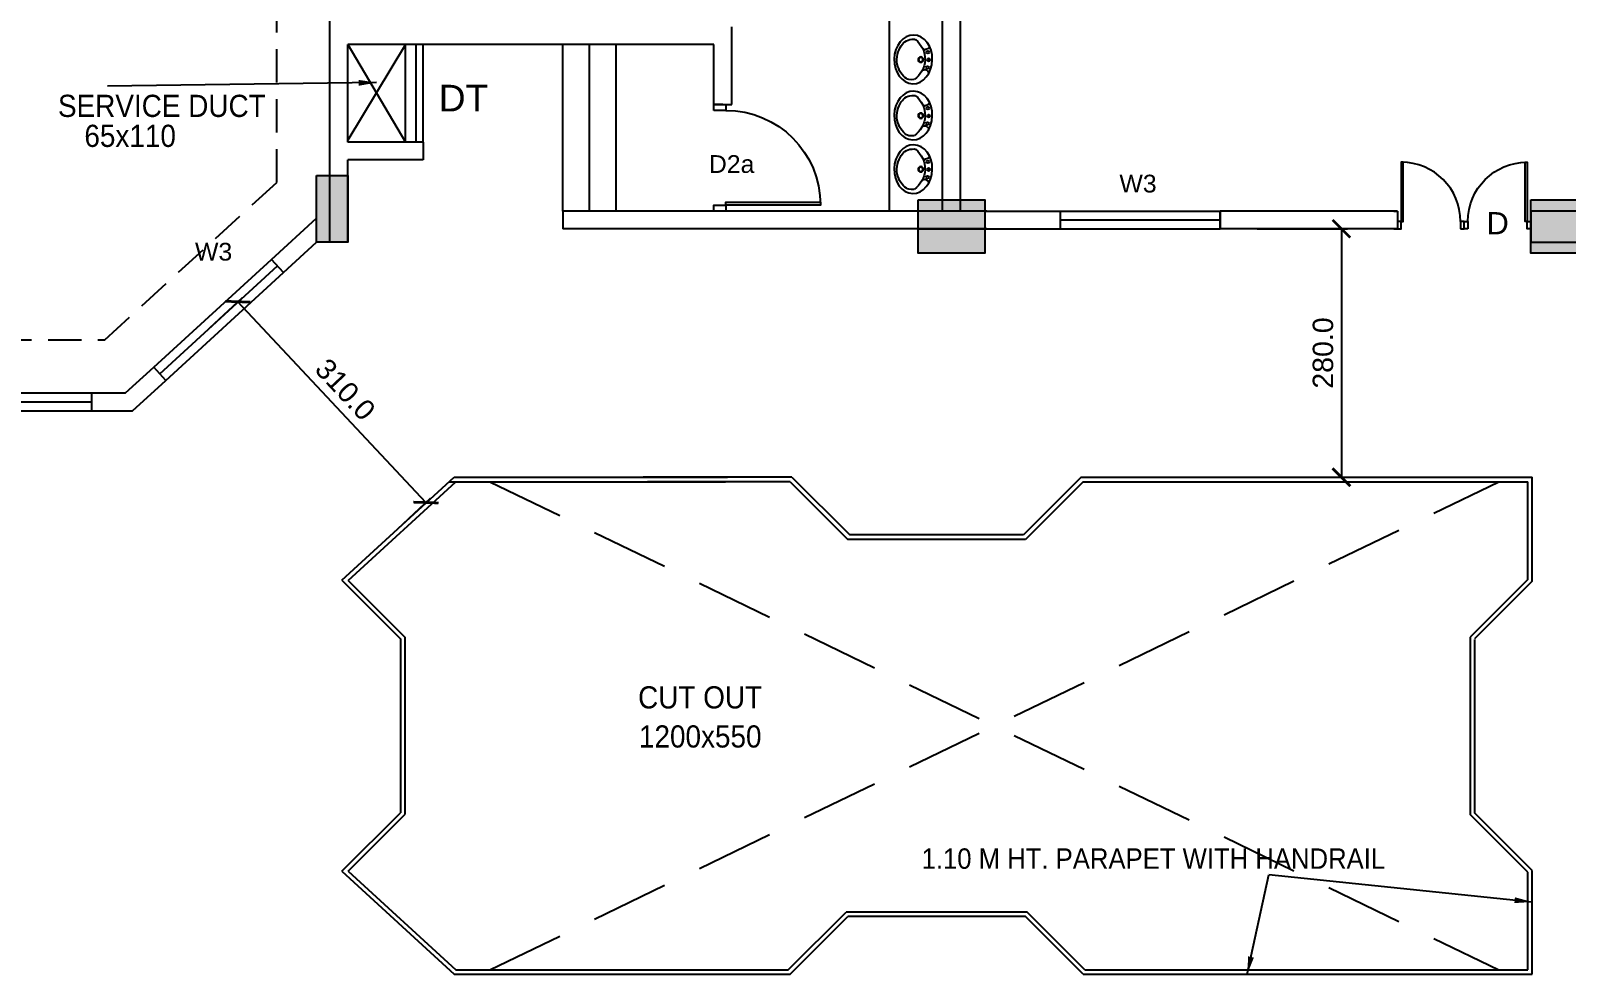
# Model space of a CAD drawing. Extents: x 53439 to 79867, y -144071 to -73305.
# Drawn here: x 62982 to 64711, y -112677 to -111614 of the extents above; entities that cross this region are included whole.
import ezdxf

# ---------------------------------------------------------------- set-up
doc = ezdxf.new("R2010")
doc.units = 0
doc.header["$LTSCALE"] = 0.1
doc.header["$MEASUREMENT"] = 0
doc.header["$PDMODE"] = 35
doc.header["$PDSIZE"] = -0.8
doc.linetypes.add('HIDDEN', pattern=[0.375, 0.25, -0.125])
doc.layers.get('0').update_dxf_attribs({"linetype": 'CONTINUOUS'})
doc.layers.get('DEFPOINTS').update_dxf_attribs({"linetype": 'CONTINUOUS'})
for name, color, linetype in [('COR_HA', 40, 'CONTINUOUS'), ('DOOR', 30, 'CONTINUOUS'), ('HAT', 253, 'CONTINUOUS'), ('LAYER4', 130, 'CONTINUOUS'), ('TEXT', 7, 'CONTINUOUS'), ('THIN_HA', 253, 'CONTINUOUS'), ('WALL', 6, 'CONTINUOUS'), ('WIN', 102, 'CONTINUOUS')]:
    doc.layers.add(name, color=color, linetype=linetype)
doc.styles.add('1MM', font='arial.ttf')
doc.styles.add('DIM', font='arial.ttf', dxfattribs={"width": 0.7, "height": 1})
doc.styles.add('DUTCH', font='arial.ttf')
doc.dimstyles.new('KRI', dxfattribs={"dimtxt": 23, "dimasz": 20, "dimexe": 7, "dimexo": 0, "dimgap": 9, "dimtad": 1, "dimdec": 1, "dimzin": 1, "dimtxsty": '1MM', "dimblk": 'ARCHTICK', "dimcen": 0.5, "dimclrd": 252, "dimclre": 252, "dimclrt": 7, "dimaunit": 1, "dimadec": 8, "dimazin": 3, "dimtfac": 1, "dimtdec": 1, "dimtmove": 0, "dimatfit": 3})

# ---------------------------------------------------------------- blocks, each defined once
blk = doc.blocks.new('_ARCHTICK')
at = {"layer": 'WALL', "color": 0, "const_width": 0.15}
blk.add_lwpolyline([(-0.5, -0.5), (0.5, 0.5)], dxfattribs=at)
blk = doc.blocks.new('*D156')
at = {"layer": 'DEFPOINTS', "color": 0, "linetype": 'CONTINUOUS', "ltscale": 0.1}
for p in [(64362.9, -111836.9, 0), (64362.9, -112116.9, 3), (64457.8, -112116.9)]:
    blk.add_point(p, dxfattribs=at)
at = {"layer": 'LAYER4', "color": 252, "linetype": 'CONTINUOUS', "ltscale": 0.1}
for p, q in [((64362.9, -111836.9), (64464.8, -111836.9)), ((64457.8, -111836.9), (64457.8, -112116.9)), ((64362.9, -112116.9), (64464.8, -112116.9))]:
    blk.add_line(p, q, dxfattribs=at)
at = {"layer": 'LAYER4', "color": 252, "linetype": 'CONTINUOUS', "ltscale": 0.1, "xscale": 20, "yscale": 20, "zscale": 20}
for p, rotation in [((64457.8, -111836.9), 90), ((64457.8, -112116.9), 270)]:
    blk.add_blockref('_ARCHTICK', p, dxfattribs=dict(at, rotation=rotation))
at = {"layer": 'LAYER4', "color": 7, "linetype": 'CONTINUOUS', "ltscale": 0.1, "insert": (64437.1, -111976.9), "char_height": 23, "attachment_point": 5, "rotation": 90, "style": '1MM'}
blk.add_mtext('280.0', dxfattribs=at)
blk = doc.blocks.new('*D208')
at = {"layer": 'DEFPOINTS', "color": 0, "linetype": 'CONTINUOUS', "ltscale": 0.1}
for p in [(63214.8, -111919.1), (63183.2, -111948.6, 0), (63395.1, -112174.9, 0)]:
    blk.add_point(p, dxfattribs=at)
at = {"layer": 'LAYER4', "color": 252, "linetype": 'CONTINUOUS', "ltscale": 0.1}
for p, q in [((63183.2, -111948.6), (63219.9, -111914.3)), ((63426.7, -112145.4), (63214.8, -111919.1)), ((63395.1, -112174.9), (63431.8, -112140.6))]:
    blk.add_line(p, q, dxfattribs=at)
at = {"layer": 'LAYER4', "color": 252, "linetype": 'CONTINUOUS', "ltscale": 0.1, "xscale": 20, "yscale": 20, "zscale": 20}
for p, rotation in [((63214.8, -111919.1), 133.1154405889411), ((63426.7, -112145.4), 313.1154405889411)]:
    blk.add_blockref('_ARCHTICK', p, dxfattribs=dict(at, rotation=rotation))
at = {"layer": 'LAYER4', "color": 7, "linetype": 'CONTINUOUS', "ltscale": 0.1, "insert": (63335.9, -112018), "char_height": 23, "attachment_point": 5, "rotation": 313.1154, "style": '1MM'}
blk.add_mtext('310.0', dxfattribs=at)
blk = doc.blocks.new('YTTU')
at = {"layer": 'THIN_HA', "linetype": 'CONTINUOUS', "ltscale": 0.1}
blk.add_hatch(color=2, dxfattribs=at).paths.add_polyline_path([(-6879.58, -1156.369), (-6878.83, -1156.369), (-6878.83, -1156.969), (-6879.58, -1156.969)])
at = {"layer": 'THIN_HA', "color": 2, "linetype": 'CONTINUOUS', "ltscale": 0.1}
blk.add_lwpolyline([(-6879.58, -1156.369), (-6878.83, -1156.369), (-6878.83, -1156.969), (-6879.58, -1156.969)], close=True, dxfattribs=at)
blk = doc.blocks.new('HYTYH')
at = {"layer": 'THIN_HA', "linetype": 'CONTINUOUS', "ltscale": 0.1}
blk.add_hatch(color=2, dxfattribs=at).paths.add_polyline_path([(-6882.405, -1144.844), (-6882.055, -1144.844), (-6882.055, -1145.594), (-6882.405, -1145.594)])
at = {"layer": 'THIN_HA', "color": 2, "linetype": 'CONTINUOUS', "ltscale": 0.1}
blk.add_lwpolyline([(-6882.405, -1144.844), (-6882.055, -1144.844), (-6882.055, -1145.594), (-6882.405, -1145.594)], close=True, dxfattribs=at)
at = {"layer": 'THIN_HA', "color": 2, "linetype": 'CONTINUOUS'}
for p in [(3.95, 11.25), (10.85, 11.25)]:
    blk.add_blockref('YTTU', p, dxfattribs=at)
blk = doc.blocks.new('A$C764D24B9')
at = {"layer": 'DOOR'}
for points in [[(0.056, 0.111), (0.083, 0.111), (0.083, 1), (0.056, 1)], [(0, 0), (0.056, 0), (0.056, 0.111), (0, 0.111)], [(0.944, 0), (1, 0), (1, 0.111), (0.944, 0.111)]]:
    blk.add_lwpolyline(points, close=True, dxfattribs=at)
blk.add_arc((0.056, 0.111), 0.889, 0, 90, dxfattribs=at)
blk = doc.blocks.new('WB5')
at = {"layer": 'DOOR'}
for p, q in [((4.7, 11.3), (6.8, 10.5)), ((5.3, -11), (7.3, -10.1))]:
    blk.add_line(p, q, dxfattribs=at)
for points in [[(2.4, 0.1, 1), (5, 0.1, 1)], [(3.2, 7.9, 1), (5.9, 7.9, 1)], [(3.6, -7.7, -1), (6.3, -7.6, -1)]]:
    blk.add_lwpolyline(points, format="xyb", close=True, dxfattribs=at)
for centre, radius in [((3.7, 0.1), 1.32), ((11.8, 0.3), 2.73), ((11.8, 0.3), 2.19)]:
    blk.add_circle(centre, radius, dxfattribs=at)
for centre, radius, start, end in [((32.6, 0.8), 25.2, 127.6693, 236.45), ((18.2, 19.4), 1.66, 91.5976, 127.6693), ((5.6, 13.6), 2.49, 151.6403, 249.4649), ((7.7, 12.8), 2.49, 249.4649, 334.3015), ((6.3, -13.3), 2.49, 113.4041, 211.2287), ((8.3, -12.4), 2.49, 28.5675, 113.4041)]:
    blk.add_arc(centre, radius, start, end, dxfattribs=at)
blk.add_ellipse((19.5, 0.5), major_axis=(-0.6, 24.9), ratio=0.783308, dxfattribs=at)
blk.add_open_spline([(18.7, -20.2), (23.5, -20.6), (25, -20), (30.8, -16.4), (34.3, -10.8), (37.3, 2.3), (34.9, 9.5), (28.9, 18.7), (25, 21.3), (18.2, 21.1)], degree=3, knots=[3.262053, 3.262053, 3.262053, 3.262053, 3.577225, 3.577225, 4.479784, 4.479784, 5.382343, 5.382343, 6.141594, 6.141594, 6.141594, 6.141594], dxfattribs=at)

msp = doc.modelspace()

# ---------------------------------------------------------------- hatches: boundary and pattern name
at = {"layer": 'LAYER4', "linetype": 'CONTINUOUS', "ltscale": 0.1}
msp.add_hatch(color=7, dxfattribs=at).paths.add_polyline_path([(64671.04, -111816.92), (64671.04, -111851.92), (64746.04, -111851.92), (64746.04, -111816.92)])
msp.add_hatch(color=7, dxfattribs=at).paths.add_polyline_path([(64671.04, -111816.92), (64671.04, -111851.92), (64746.04, -111851.92), (64746.04, -111816.92)])

# ---------------------------------------------------------------- linework, layer by layer
at = {"layer": 'COR_HA', "linetype": 'CONTINUOUS', "ltscale": 0.1}
msp.add_line((64321.04, -111816.92), (64321.04, -111836.92), dxfattribs=at)
at = {"layer": 'DOOR', "linetype": 'HIDDEN', "ltscale": 1500}
for p, q in [((63258.54, -111784.65), (63258.54, -110356.92)), ((63065.11, -111961.92), (63258.54, -111784.65)), ((62888.54, -111961.92), (63065.11, -111961.92))]:
    msp.add_line(p, q, dxfattribs=at)
at = {"layer": 'LAYER4', "linetype": 'CONTINUOUS', "ltscale": 0.1}
for p, q in [((63948.64, -111816.92, 2.38), (63948.55, -111171.92, 0)), ((63415.3, -111629.42, 0), (63415.3, -111709.42, 0)), ((63415.3, -111629.42, 0), (63415.3, -111739.42, 0)), ((63331.82, -112232.94), (63458.41, -112116.92)), ((63339.04, -112233.1), (63460.35, -112121.92)), ((63452.95, -112121.92, -0.17), (63764.19, -112121.92, 1.05)), ((63458.41, -112116.92, -0.14), (63766.26, -112116.92, 1.07)), ((63838.95, -112116.92, 0.95), (63671.26, -112116.92, 0.7)), ((63836.88, -112121.92, 0.95), (63676.26, -112121.92, 0.7)), ((63836.88, -112121.92, 0.95), (63901.88, -112186.92, 0.95)), ((63838.95, -112116.92, 0.95), (63903.95, -112181.92, 0.95)), ((64164.81, -112116.92, 0.95), (64099.81, -112181.92, 0.95)), ((64166.88, -112121.92, 0.95), (64101.88, -112186.92, 0.95)), ((64164.81, -112116.92, 0.95), (64672.79, -112116.92, 4.63)), ((64166.88, -112121.92, 0.95), (64667.79, -112121.92, 4.63)), ((64667.79, -112231.92, 4.63), (64667.79, -112121.92, 4.63)), ((64672.79, -112233.99, 4.63), (64672.79, -112116.92, 4.63)), ((64101.88, -112186.92, 0.95), (63901.88, -112186.92, 0.95)), ((64099.81, -112181.92, 0.95), (63903.95, -112181.92, 0.95)), ((63331.82, -112232.94, 1.91), (63397.87, -112298.99, 1.91)), ((63339.04, -112233.1, 1.91), (63402.87, -112296.92, 1.91)), ((64667.79, -112231.92, 4.63), (64602.79, -112296.92, 4.63)), ((64672.79, -112233.99, 4.63), (64607.79, -112298.99, 4.63)), ((63397.87, -112298.99, 0), (63397.87, -112494.85)), ((63402.87, -112296.92, 0), (63402.87, -112496.92)), ((64602.79, -112296.92, 4.63), (64602.79, -112496.92, 4.63)), ((64607.79, -112299.52, 4.63), (64607.79, -112494.85, 4.63)), ((63331.82, -112560.9, 1.91), (63397.87, -112494.85, 1.91)), ((63339.04, -112560.74, 1.91), (63402.87, -112496.92, 1.91)), ((64667.79, -112561.92, 4.63), (64602.79, -112496.92, 4.63)), ((64672.79, -112559.85, 4.63), (64607.79, -112494.85, 4.63)), ((64672.79, -112676.92, 4.63), (64672.79, -112559.85, 4.63)), ((63331.82, -112560.9), (63458.41, -112676.92)), ((63339.04, -112560.74), (63460.35, -112671.92)), ((64667.79, -112671.92, 4.63), (64667.79, -112561.92, 4.63)), ((63834.81, -112671.92, 2.81), (63899.81, -112606.92, 2.81)), ((64103.95, -112606.92, 0.95), (63899.81, -112606.92, 2.81)), ((64168.95, -112671.92, 0.95), (64103.95, -112606.92, 0.95)), ((63836.88, -112676.92, 2.81), (63901.88, -112611.92, 2.81)), ((64101.88, -112611.92, 0.95), (63901.88, -112611.92, 2.81)), ((64166.88, -112676.92, 0.95), (64101.88, -112611.92, 0.95)), ((63458.41, -112676.92, 0.18), (63836.88, -112676.92, 2.81)), ((63460.35, -112671.92, -0.29), (63834.81, -112671.92, 2.81)), ((64166.88, -112676.92, 0.95), (64672.79, -112676.92, 4.63)), ((64168.95, -112671.92, 0.95), (64667.79, -112671.92, 4.63))]:
    msp.add_line(p, q, dxfattribs=at)
at = {"layer": 'LAYER4', "color": 1, "linetype": 'HIDDEN', "ltscale": 3500}
for p, q in [((63498.54, -112671.92), (64635.22, -112121.92, 1.91)), ((63498.54, -112121.92), (64635.22, -112671.92, 1.91))]:
    msp.add_line(p, q, dxfattribs=at)
at = {"layer": 'LAYER4', "linetype": 'CONTINUOUS', "ltscale": 0.1}
for points in [[(63403.54, -111629.42), (63338.54, -111736.92)], [(63338.54, -111629.42), (63403.54, -111739.42)], [(63403.54, -111629.42), (63338.54, -111736.92)], [(63338.54, -111629.42), (63403.54, -111739.42)]]:
    msp.add_lwpolyline(points, dxfattribs=at)
at = {"layer": 'LAYER4', "color": 7, "linetype": 'CONTINUOUS', "ltscale": 0.1}
msp.add_lwpolyline([(64671.04, -111816.92), (64671.04, -111851.92), (64746.04, -111851.92), (64746.04, -111816.92)], close=True, dxfattribs=at)
msp.add_lwpolyline([(64671.04, -111816.92), (64671.04, -111851.92), (64746.04, -111851.92), (64746.04, -111816.92)], close=True, dxfattribs=at)
at = {"layer": 'WALL', "linetype": 'CONTINUOUS', "ltscale": 0.1}
for p, q in [((64028.54, -110796.92, 0), (64028.54, -111816.92, 0)), ((64028.54, -110796.92, 0), (64028.54, -111816.92, 0)), ((64008.54, -111804.42, 0), (64008.54, -111301.42, 0)), ((63318.54, -111851.92), (63318.54, -111576.23)), ((63771.04, -111696.92, 0), (63771.04, -111609.42, 0)), ((63423.54, -111629.42, 0), (63338.54, -111629.42, 0)), ((63338.54, -111739.42, 0), (63338.54, -111629.42, 0)), ((63423.54, -111629.42), (63338.54, -111629.42)), ((63423.54, -111629.42, 0), (63403.54, -111629.42, 0)), ((63423.54, -111739.42, 0), (63423.54, -111629.42, 0)), ((63423.54, -111739.42), (63423.54, -111629.42)), ((63751.04, -111629.42, 0), (63423.54, -111629.42)), ((63423.54, -111739.42, 0), (63423.54, -111629.42, 0)), ((63423.54, -111739.42, 0), (63423.54, -111629.42, 0)), ((63581.04, -111816.92, 0), (63581.04, -111629.42, 0)), ((63611.04, -111816.92, 0), (63611.04, -111629.42, 0)), ((63641.04, -111816.92, 0), (63641.04, -111629.42, 0)), ((63751.04, -111696.92, 0), (63751.04, -111629.42, 0)), ((64008.54, -111816.92, 0), (64008.54, -111629.42, 0)), ((64008.54, -111816.92, 0), (64008.54, -111636.92, 0)), ((63338.54, -111739.42), (63338.54, -111646.92)), ((63761.04, -111696.92, 0), (63751.04, -111696.92, 0)), ((63751.04, -111696.92, 0), (63771.04, -111696.92, 0)), ((63423.54, -111739.42, 0), (63338.54, -111739.42, 0)), ((63423.54, -111739.42, 0), (63338.54, -111739.42, 0)), ((63423.54, -111739.42), (63423.54, -111759.42)), ((63338.54, -111851.92), (63338.54, -111759.42)), ((63338.54, -111851.92, 0), (63338.54, -111759.42, 0)), ((63252.72, -111871.37), (63303.54, -111824.79)), ((64058.54, -111816.92), (63581.04, -111816.92, 0)), ((64058.54, -111816.92, 0), (63581.04, -111816.92, 0)), ((64038.54, -111816.92), (63861.04, -111816.92)), ((64038.54, -111816.92), (63861.04, -111816.92)), ((64038.54, -111816.92, 0), (63861.04, -111816.92, 0)), ((64038.54, -111816.92, 0), (63861.04, -111816.92, 0)), ((64056.04, -111816.92), (64141.04, -111816.92)), ((64521.04, -111816.92), (64321.04, -111816.92)), ((64521.04, -111816.92), (64321.04, -111816.92)), ((64521.04, -111816.92), (64321.04, -111816.92)), ((64321.04, -111836.92), (64321.04, -111816.92)), ((64483.12, -111816.92), (64356.87, -111816.92)), ((64516.95, -111816.92, 0), (64521.04, -111816.92, 0)), ((64521.04, -111816.92, 0), (64521.04, -111836.92, 0)), ((64521.04, -111816.92, 0), (64521.04, -111836.92, 0)), ((64521.04, -111816.92, 0), (64521.04, -111836.92, 0)), ((64521.04, -111816.92, 0), (64521.04, -111836.92, 0)), ((64671.04, -111816.92, 0), (64671.04, -111836.92, 0)), ((64671.04, -111816.92, 0), (64671.04, -111836.92, 0)), ((64058.54, -111836.92, 0), (63581.04, -111836.92, 0)), ((63981.04, -111836.92), (64141.04, -111836.92)), ((64521.04, -111836.92), (64321.04, -111836.92)), ((64451.04, -111836.92), (64321.04, -111836.92)), ((64451.04, -111836.92), (64321.04, -111836.92)), ((64451.04, -111836.92), (64321.04, -111836.92)), ((64483.12, -111836.92), (64321.04, -111836.92)), ((64451.04, -111836.92), (64321.04, -111836.92)), ((64451.04, -111836.92), (64321.04, -111836.92)), ((64451.04, -111836.92), (64321.04, -111836.92)), ((64451.04, -111836.92), (64321.04, -111836.92)), ((64521.04, -111836.92), (64321.04, -111836.92)), ((64516.95, -111836.92, 0), (64521.04, -111836.92, 0)), ((63266.23, -111886.11), (63303.54, -111851.92)), ((63266.23, -111886.11), (63252.72, -111871.37)), ((63088.45, -112021.92), (63120.02, -111992.99)), ((63133.53, -112007.73), (63120.02, -111992.99)), ((63050.49, -112021.92), (63088.45, -112021.92)), ((63050.49, -112041.92), (63050.49, -112021.92)), ((63096.23, -112041.92), (63133.53, -112007.73)), ((63050.49, -112041.92), (63096.23, -112041.92))]:
    msp.add_line(p, q, dxfattribs=at)
for points in [[(63318.54, -111851.92), (63318.54, -111616.92)], [(63403.54, -111739.42), (63403.54, -111629.42)], [(63403.54, -111739.42), (63403.54, -111629.42)], [(63403.54, -111739.42), (63403.54, -111629.42)], [(63403.54, -111739.42), (63403.54, -111629.42)], [(63403.54, -111739.42), (63403.54, -111629.42)], [(63403.54, -111739.42), (63403.54, -111629.42)], [(63403.54, -111739.42), (63403.54, -111629.42)], [(63403.54, -111739.42), (63403.54, -111629.42)], [(63423.54, -111759.42), (63338.54, -111759.42)], [(63423.54, -111759.42), (63338.54, -111759.42)], [(64141.04, -111816.92), (64141.04, -111836.92)], [(64321.04, -111836.92), (64321.04, -111816.92)]]:
    msp.add_lwpolyline(points, dxfattribs=at)
at = {"layer": 'WALL', "linetype": 'CONTINUOUS', "ltscale": 0.1, "elevation": 0}
msp.add_lwpolyline([(63581.04, -111816.92), (63581.04, -111836.92)], dxfattribs=at)
msp.add_lwpolyline([(63581.04, -111816.92), (63581.04, -111836.92)], dxfattribs=at)
msp.add_lwpolyline([(63581.04, -111816.92), (63581.04, -111836.92)], dxfattribs=at)
msp.add_lwpolyline([(63581.04, -111816.92), (63581.04, -111836.92)], dxfattribs=at)
at = {"layer": 'WIN'}
for p, q in [((64141.04, -111816.92), (64321.04, -111816.92)), ((64141.04, -111826.92), (64321.04, -111826.92)), ((64141.04, -111836.92), (64321.04, -111836.92)), ((63120.02, -111992.99), (63252.72, -111871.37)), ((63126.78, -112000.36), (63259.48, -111878.74)), ((63133.53, -112007.73), (63266.23, -111886.11)), ((62860.49, -112021.92), (63050.49, -112021.92)), ((62860.49, -112031.92), (63050.49, -112031.92)), ((62860.49, -112041.92), (63050.49, -112041.92))]:
    msp.add_line(p, q, dxfattribs=at)

# ---------------------------------------------------------------- block references
at = {"layer": 'LAYER4', "linetype": 'CONTINUOUS', "ltscale": 0.1, "xscale": -1.102362208068371, "yscale": 1.102362204808742, "zscale": 1.102362204724407}
for p in [(63996.97, -111646.62, 0), (63996.97, -111709.87, 0), (63996.97, -111770.25, 0)]:
    msp.add_blockref('WB5', p, dxfattribs=at)
at = {"layer": 'THIN_HA', "color": 2, "linetype": 'CONTINUOUS', "xscale": 100, "yscale": 100, "zscale": 100}
msp.add_blockref('HYTYH', (751544.01, 2707.49), dxfattribs=at)
at = {"layer": 'WALL', "linetype": 'CONTINUOUS', "ltscale": 0.1, "xscale": -120.0000000017608, "yscale": 120.0000000017608, "zscale": 120.0000000016363, "rotation": 270}
msp.add_blockref('A$C764D24B9', (63751.04, -111816.92, 0), dxfattribs=at)
at = {"layer": 'WALL', "linetype": 'CONTINUOUS', "ltscale": 0.1, "xscale": 75.00000000116415, "yscale": 75.00000000116415, "zscale": 75.00000000116415}
msp.add_blockref('A$C764D24B9', (64521.04, -111836.92, 0), dxfattribs=at)
msp.add_blockref('A$C764D24B9', (64521.04, -111836.92, 0), dxfattribs=at)
at = {"layer": 'WALL', "linetype": 'CONTINUOUS', "ltscale": 0.1, "extrusion": (0, 0, -1), "xscale": 75.00000000116415, "yscale": 75.00000000116415, "zscale": -75.00000000109135}
msp.add_blockref('A$C764D24B9', (-64671.04, -111836.92, 0), dxfattribs=at)
msp.add_blockref('A$C764D24B9', (-64671.04, -111836.92, 0), dxfattribs=at)

# ---------------------------------------------------------------- texts
at = {"style": 'DIM'}
for s, height, p in [('DT', 30, (63441.06, -111704.69)), ('D2a', 20, (63745.37, -111773.98, 0)), ('W3', 20, (64207.75, -111796.02)), ('D', 25, (64621.12, -111843.12, 0)), ('W3', 20, (63166.58, -111872.74))]:
    msp.add_text(s, height=height, dxfattribs=at).set_placement(p)
at = {"layer": 'TEXT', "style": 'DUTCH', "width": 0.9}
for s, height, p in [('SERVICE DUCT', 25, (63012.21, -111710.93, 0)), ('65x110', 25, (63041.96, -111744.71, 0)), ('CUT OUT', 25, (63665.64, -112377.38, 0)), ('1200x550', 25, (63666.58, -112421.43, 0)), ('1.10 M HT. PARAPET WITH HANDRAIL', 23, (63984.9, -112558.04, 0))]:
    msp.add_text(s, height=height, dxfattribs=at).set_placement(p)

# ---------------------------------------------------------------- dimensions: what is measured, and where the dimension line sits
at = {"layer": 'LAYER4', "color": 120, "linetype": 'CONTINUOUS', "ltscale": 0.1}
dim = msp.add_linear_dim(base=(64457.82, -112116.92, 0), p1=(64362.87, -111836.92), p2=(64362.85, -112116.92, 3.02), angle=90, dimstyle='KRI', dxfattribs=at)
dim.commit()
dim.dimension.update_dxf_attribs({"geometry": '*D156', "text_midpoint": (64437.07, -111976.92, 0)})
dim = msp.add_aligned_dim(p1=(63395.11, -112174.93), p2=(63183.22, -111948.63), distance=-43.25, dimstyle='KRI', dxfattribs=at)
dim.commit()
dim.dimension.update_dxf_attribs({"geometry": '*D208', "text_midpoint": (63335.89, -112018.04, 0)})

# ---------------------------------------------------------------- leaders
at = {"layer": 'HAT', "color": 5, "linetype": 'CONTINUOUS', "ltscale": 0.1}
msp.add_leader([(63371.01, -111672.21), (63068.12, -111676.29)], dimstyle='KRI', override={"dimgap": 9, "dimtad": 0, "dimfxl": 0}, dxfattribs=at)
at = {"layer": 'WALL', "linetype": 'CONTINUOUS', "ltscale": 0.1}
for points in [[(64351.72, -112676.92, 2.3), (64376.09, -112564.9, 2.3)], [(64672.79, -112595.46, 4.63), (64376.09, -112564.9, 4.63)]]:
    msp.add_leader(points, dimstyle='KRI', override={"dimgap": 9, "dimtad": 0}, dxfattribs=at)

doc.saveas('drawing.dxf')
